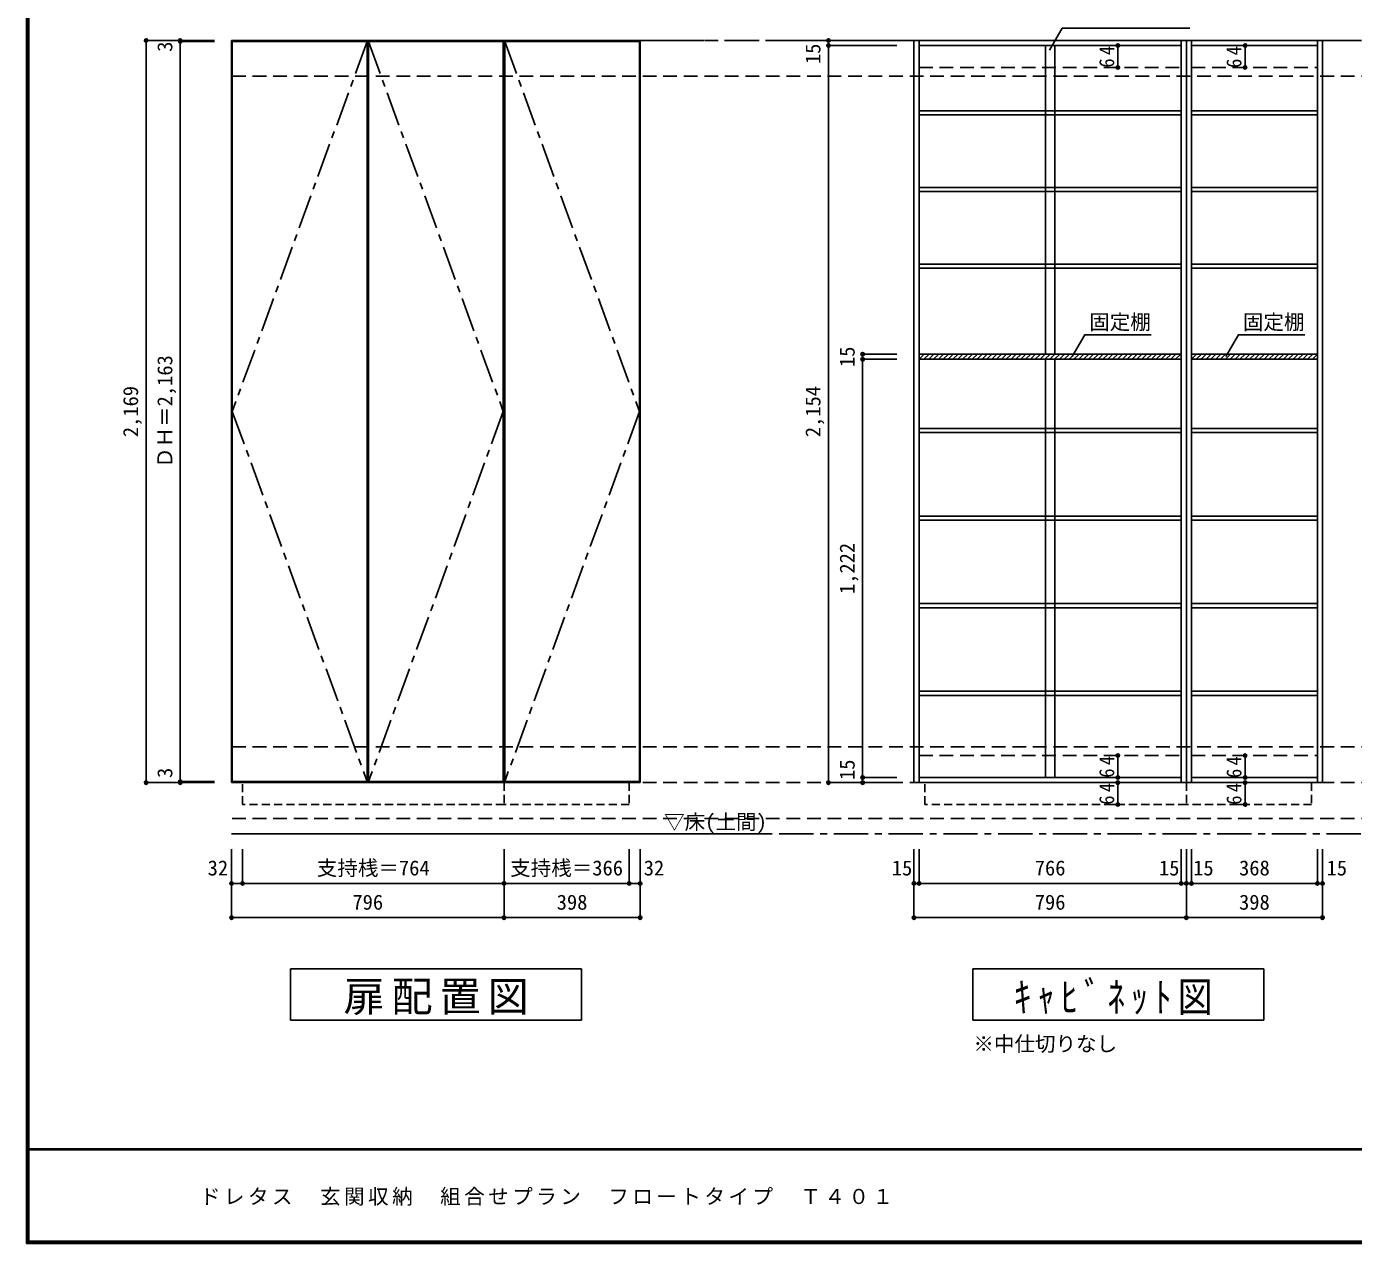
# Model space of a CAD drawing. Units: millimetres at full size, sheet at 1:20; some dimension numbers follow another scale. Extents: x -3893 to 3907, y -2871 to 2783.
# Drawn here: x -3893 to -16, y -2803 to 753 of the extents above; entities that cross this region are included whole.
import ezdxf
from ezdxf.enums import TextEntityAlignment as Align

# ---------------------------------------------------------------- set-up
doc = ezdxf.new("R2010")
doc.units = ezdxf.units.MM
doc.header["$LTSCALE"] = 20
doc.header["$PDMODE"] = 32
doc.header["$PDSIZE"] = 10
for name, pattern in [('CHAIN1', [8, 5, -1, 1, -1]), ('DASHED1', [1.8, 1.2, -0.6]), ('DASHED2', [3, 2, -1])]:
    doc.linetypes.add(name, pattern=pattern)
for name, color, linetype in [('0-1_本体', 7, 'Continuous'), ('0-2_扉', 2, 'Continuous'), ('0-3_扉仕上', 7, 'CHAIN1'), ('0-4_棚', 3, 'Continuous'), ('0-7_', 7, 'Continuous'), ('0-A_文字', 7, 'Continuous'), ('0-B_寸法', 4, 'Continuous'), ('0-C_ハッチ', 4, 'Continuous'), ('F-1_枠', 6, 'Continuous'), ('F-A_文字', 7, 'Continuous')]:
    doc.layers.add(name, color=color, linetype=linetype)
doc.styles.add('ＭＳ ゴシック', font='')
doc.styles.get('ＭＳ ゴシック').set_extended_font_data('MS Gothic')

msp = doc.modelspace()

# ---------------------------------------------------------------- linework, layer by layer
at = {"layer": '0-1_本体'}
for p, q in [((-3294.09, -1456.67), (-3294.09, 712.33)), ((-2498.09, 712.33), (-3294.09, 712.33)), ((-2498.09, -1456.67), (-2498.09, 712.33)), ((-2100.09, 712.33), (-2498.09, 712.33)), ((-2100.09, 712.33), (-2100.09, -1456.67)), ((-3294.09, -1456.67), (-2498.09, -1456.67)), ((-2100.09, -1456.67), (-2498.09, -1456.67)), ((-3294.09, -1606.67), (-1730.09, -1606.67)), ((-3122.09, -2151.17), (-3122.09, -2001.17)), ((-3122.09, -2001.17), (-2272.09, -2001.17)), ((-2272.09, -2001.17), (-2272.09, -2151.17)), ((-1128.09, -2151.17), (-1128.09, -2001.17)), ((-1128.09, -2001.17), (-278.09, -2001.17)), ((-278.09, -2001.17), (-278.09, -2151.17)), ((-2272.09, -2151.17), (-3122.09, -2151.17)), ((-278.09, -2151.17), (-1128.09, -2151.17))]:
    msp.add_line(p, q, dxfattribs=at)
at = {"layer": '0-1_本体', "linetype": 'CHAIN1'}
for p, q in [((-3294.09, 712.33), (3167.4, 712.33)), ((-3294.09, -1606.67), (3167.4, -1606.67))]:
    msp.add_line(p, q, dxfattribs=at)
at = {"layer": '0-1_本体', "color": 4, "linetype": 'DASHED2'}
for p, q in [((3167.4, 712.33), (-3294.09, 712.33)), ((3167.4, 607.33), (-3294.09, 607.33)), ((3167.4, -1351.67), (-3294.09, -1351.67)), ((3167.4, -1456.67), (-3294.09, -1456.67)), ((3167.4, -1561.67), (-3294.09, -1561.67))]:
    msp.add_line(p, q, dxfattribs=at)
at = {"layer": '0-1_本体', "color": 3}
for p, q in [((-504.09, 712.33), (-1300.09, 712.33)), ((-1285.09, 712.33), (-1285.09, -1456.67)), ((-519.09, -1456.67), (-519.09, 712.33)), ((-504.09, 712.33), (-504.09, -1456.67)), ((-106.09, 712.33), (-504.09, 712.33)), ((-489.09, 712.33), (-489.09, -1456.67)), ((-121.09, -1456.67), (-121.09, 712.33)), ((-106.09, 712.33), (-106.09, -1456.67)), ((-519.09, 697.33), (-1285.09, 697.33)), ((-121.09, 697.33), (-489.09, 697.33)), ((-1285.09, -1441.67), (-519.09, -1441.67)), ((-489.09, -1456.67), (-504.09, -1456.67)), ((-489.09, -1441.67), (-121.09, -1441.67)), ((-489.09, -1456.67), (-121.09, -1456.67)), ((-121.09, -1456.67), (-106.09, -1456.67))]:
    msp.add_line(p, q, dxfattribs=at)
at = {"layer": '0-1_本体', "linetype": 'DASHED2'}
for p, q in [((-1285.09, 633.33), (-519.09, 633.33)), ((-489.09, 633.33), (-121.09, 633.33)), ((-1285.09, -1377.67), (-519.09, -1377.67)), ((-489.09, -1377.67), (-121.09, -1377.67))]:
    msp.add_line(p, q, dxfattribs=at)
at = {"layer": '0-1_本体', "linetype": 'DASHED1'}
for p, q in [((-3262.09, -1456.67), (-2498.09, -1456.67)), ((-3262.09, -1520.67), (-3262.09, -1456.67)), ((-2498.09, -1456.67), (-2132.09, -1456.67)), ((-2132.09, -1456.67), (-2132.09, -1520.67)), ((-1268.09, -1456.67), (-504.09, -1456.67)), ((-1268.09, -1520.67), (-1268.09, -1456.67)), ((-504.09, -1456.67), (-138.09, -1456.67)), ((-138.09, -1456.67), (-138.09, -1520.67)), ((-2132.09, -1520.67), (-2498.09, -1520.67)), ((-138.09, -1520.67), (-504.09, -1520.67))]:
    msp.add_line(p, q, dxfattribs=at)
at = {"layer": '0-1_本体', "color": 4}
for p, q in [((-704.27, -1456.67), (-733.51, -1456.67)), ((-704.27, -1456.67), (-704.27, -1520.67)), ((-332.4, -1456.67), (-361.64, -1456.67)), ((-332.4, -1456.67), (-332.4, -1520.67)), ((-704.27, -1520.67), (-733.51, -1520.67)), ((-332.4, -1520.67), (-361.64, -1520.67)), ((-3294.09, -1751.17), (-3294.09, -1651.17)), ((-3262.09, -1751.17), (-3262.09, -1651.17)), ((-2498.09, -1751.17), (-2498.09, -1651.17)), ((-2132.09, -1751.17), (-2132.09, -1651.17)), ((-2100.09, -1751.17), (-2100.09, -1651.17)), ((-1285.09, -1751.17), (-1285.09, -1651.17)), ((-519.09, -1751.17), (-519.09, -1651.17)), ((-504.09, -1851.17), (-504.09, -1651.17)), ((-489.09, -1751.17), (-489.09, -1651.17)), ((-121.09, -1751.17), (-121.09, -1651.17)), ((-106.09, -1851.17), (-106.09, -1651.17)), ((-3294.09, -1851.17), (-3294.09, -1751.17)), ((-3294.09, -1751.17), (-3262.09, -1751.17)), ((-3262.09, -1751.17), (-2498.09, -1751.17)), ((-2498.09, -1851.17), (-2498.09, -1751.17)), ((-2498.09, -1751.17), (-2132.09, -1751.17)), ((-2132.09, -1751.17), (-2100.09, -1751.17)), ((-2100.09, -1851.17), (-2100.09, -1751.17)), ((-504.09, -1751.17), (-1300.09, -1751.17)), ((-489.09, -1751.17), (-504.09, -1751.17)), ((-121.09, -1751.17), (-489.09, -1751.17)), ((-106.09, -1751.17), (-121.09, -1751.17)), ((-3294.09, -1851.17), (-2498.09, -1851.17)), ((-2100.09, -1851.17), (-2498.09, -1851.17)), ((-106.09, -1851.17), (-504.09, -1851.17))]:
    msp.add_line(p, q, dxfattribs=at)
at = {"layer": '0-1_本体', "color": 3}
msp.add_lwpolyline([(-1300.09, 712.33), (-1300.09, -1456.67), (-504.09, -1456.67)], dxfattribs=at)
at = {"layer": '0-1_本体', "linetype": 'DASHED1'}
for points in [[(-2498.09, -1456.67), (-2498.09, -1520.67), (-3262.09, -1520.67)], [(-504.09, -1456.67), (-504.09, -1520.67), (-1268.09, -1520.67)]]:
    msp.add_lwpolyline(points, dxfattribs=at)
at = {"layer": '0-1_本体', "color": 4}
msp.add_lwpolyline([(-504.09, -1851.17), (-1300.09, -1851.17), (-1300.09, -1651.17)], dxfattribs=at)
at = {"layer": '0-1_本体'}
for p in [(-704.27, -1456.67), (-332.4, -1456.67), (-704.27, -1520.67), (-332.4, -1520.67), (-3294.09, -1751.17), (-3262.09, -1751.17), (-2498.09, -1751.17), (-2132.09, -1751.17), (-2100.09, -1751.17), (-1300.09, -1751.17), (-1285.09, -1751.17), (-519.09, -1751.17), (-504.09, -1751.17), (-489.09, -1751.17), (-121.09, -1751.17), (-106.09, -1751.17), (-3294.09, -1851.17), (-2498.09, -1851.17), (-2100.09, -1851.17), (-1300.09, -1851.17), (-504.09, -1851.17), (-106.09, -1851.17)]:
    msp.add_point(p, dxfattribs=at)
at = {"layer": '0-2_扉', "color": 3}
for p, q in [((-3292.09, 709.33), (-3292.09, -1453.67)), ((-2898.09, 709.33), (-3292.09, 709.33)), ((-2898.09, 709.33), (-2898.09, -1453.67)), ((-2894.09, 709.33), (-2894.09, -1453.67)), ((-2500.09, 709.33), (-2894.09, 709.33)), ((-2500.09, 709.33), (-2500.09, -1453.67)), ((-2496.09, 709.33), (-2496.09, -1453.67)), ((-2102.09, 709.33), (-2496.09, 709.33)), ((-2102.09, 709.33), (-2102.09, -1453.67)), ((-2898.09, -1453.67), (-3292.09, -1453.67)), ((-2500.09, -1453.67), (-2894.09, -1453.67)), ((-2102.09, -1453.67), (-2496.09, -1453.67))]:
    msp.add_line(p, q, dxfattribs=at)
at = {"layer": '0-3_扉仕上'}
for points in [[(-2898.09, 709.33), (-3292.09, -372.17), (-2898.09, -1453.67)], [(-2894.09, 709.33), (-2500.09, -372.17), (-2894.09, -1453.67)], [(-2496.09, 709.33), (-2102.09, -372.17), (-2496.09, -1453.67)]]:
    msp.add_lwpolyline(points, dxfattribs=at)
at = {"layer": '0-4_棚'}
for p, q in [((-519.09, 506.33), (-1285.09, 506.33)), ((-519.09, 506.33), (-519.09, 494.33)), ((-121.09, 506.33), (-489.09, 506.33)), ((-121.09, 506.33), (-121.09, 494.33)), ((-519.09, 494.33), (-1285.09, 494.33)), ((-121.09, 494.33), (-489.09, 494.33)), ((-519.09, 282.33), (-1285.09, 282.33)), ((-519.09, 282.33), (-519.09, 270.33)), ((-121.09, 282.33), (-489.09, 282.33)), ((-121.09, 282.33), (-121.09, 270.33)), ((-519.09, 270.33), (-1285.09, 270.33)), ((-121.09, 270.33), (-489.09, 270.33)), ((-519.09, 58.33), (-1285.09, 58.33)), ((-519.09, 46.33), (-1285.09, 46.33)), ((-519.09, 58.33), (-519.09, 46.33)), ((-121.09, 58.33), (-489.09, 58.33)), ((-121.09, 46.33), (-489.09, 46.33)), ((-121.09, 58.33), (-121.09, 46.33)), ((-519.09, -204.67), (-1286.22, -204.67)), ((-519.09, -219.67), (-1286.22, -219.67)), ((-121.09, -204.67), (-489.09, -204.67)), ((-121.09, -219.67), (-489.09, -219.67)), ((-519.09, -421.67), (-1285.09, -421.67)), ((-519.09, -421.67), (-519.09, -433.67)), ((-121.09, -421.67), (-489.09, -421.67)), ((-121.09, -421.67), (-121.09, -433.67)), ((-519.09, -433.67), (-1285.09, -433.67)), ((-121.09, -433.67), (-489.09, -433.67)), ((-519.09, -677.67), (-1285.09, -677.67)), ((-519.09, -689.67), (-1285.09, -689.67)), ((-519.09, -677.67), (-519.09, -689.67)), ((-121.09, -677.67), (-489.09, -677.67)), ((-121.09, -689.67), (-489.09, -689.67)), ((-121.09, -677.67), (-121.09, -689.67)), ((-519.09, -933.67), (-1285.09, -933.67)), ((-519.09, -945.67), (-1285.09, -945.67)), ((-519.09, -933.67), (-519.09, -945.67)), ((-121.09, -933.67), (-489.09, -933.67)), ((-121.09, -945.67), (-489.09, -945.67)), ((-121.09, -933.67), (-121.09, -945.67)), ((-1285.09, -1189.67), (-519.09, -1189.67)), ((-1285.09, -1201.67), (-519.09, -1201.67)), ((-489.09, -1189.67), (-121.09, -1189.67)), ((-489.09, -1201.67), (-121.09, -1201.67))]:
    msp.add_line(p, q, dxfattribs=at)
at = {"layer": '0-7_'}
for p, q in [((-916.09, 697.33), (-916.09, 506.33)), ((-888.09, 697.33), (-888.09, 506.33)), ((-916.09, 494.33), (-916.09, 282.33)), ((-888.09, 494.33), (-888.09, 282.33)), ((-916.09, 270.33), (-916.09, 58.33)), ((-888.09, 270.33), (-888.09, 58.33)), ((-916.09, 46.33), (-916.09, -204.67)), ((-888.09, 46.33), (-888.09, -204.67)), ((-916.09, -219.67), (-916.09, -421.67)), ((-888.09, -219.67), (-888.09, -421.67)), ((-916.09, -433.67), (-916.09, -677.67)), ((-888.09, -433.67), (-888.09, -677.67)), ((-916.09, -689.67), (-916.09, -933.67)), ((-888.09, -689.67), (-888.09, -933.67)), ((-916.09, -945.67), (-916.09, -1189.67)), ((-888.09, -945.67), (-888.09, -1189.67)), ((-916.09, -1201.67), (-916.09, -1441.67)), ((-888.09, -1201.67), (-888.09, -1441.67))]:
    msp.add_line(p, q, dxfattribs=at)
at = {"layer": '0-7_', "linetype": 'DASHED1'}
for p, q in [((-916.09, 494.33), (-916.09, 506.33)), ((-888.09, 494.33), (-888.09, 506.33)), ((-916.09, 270.33), (-916.09, 282.33)), ((-888.09, 270.33), (-888.09, 282.33)), ((-916.09, 46.33), (-916.09, 58.33)), ((-888.09, 46.33), (-888.09, 58.33)), ((-916.09, -433.67), (-916.09, -421.67)), ((-888.09, -433.67), (-888.09, -421.67)), ((-916.09, -689.67), (-916.09, -677.67)), ((-888.09, -689.67), (-888.09, -677.67)), ((-916.09, -945.67), (-916.09, -933.67)), ((-888.09, -945.67), (-888.09, -933.67)), ((-916.09, -1201.67), (-916.09, -1189.67)), ((-888.09, -1201.67), (-888.09, -1189.67))]:
    msp.add_line(p, q, dxfattribs=at)
at = {"layer": '0-A_文字'}
for p, q in [((-904.1, 683.79), (-867.24, 747.63)), ((-867.24, 747.63), (-494.1, 747.63))]:
    msp.add_line(p, q, dxfattribs=at)
for points in [[(-837.95, -211.68), (-801.09, -147.83), (-607.11, -147.83)], [(-388.89, -211.68), (-352.02, -147.83), (-158.05, -147.83)]]:
    msp.add_lwpolyline(points, dxfattribs=at)
at = {"layer": '0-B_寸法'}
for p, q in [((-3544.09, 712.33), (-3344.09, 712.33)), ((-3544.09, -1456.67), (-3544.09, 712.33)), ((-3444.09, 709.33), (-3444.09, 712.33)), ((-3444.09, 709.33), (-3344.09, 709.33)), ((-3444.09, -1453.67), (-3444.09, 709.33)), ((-1550.09, 712.33), (-1350.09, 712.33)), ((-1550.09, 712.33), (-1550.09, -1456.67)), ((-1550.09, 697.33), (-1350.09, 697.33)), ((-704.27, 697.33), (-733.51, 697.33)), ((-704.27, 697.33), (-704.27, 633.33)), ((-332.4, 697.33), (-361.64, 697.33)), ((-332.4, 697.33), (-332.4, 633.33)), ((-704.27, 633.33), (-733.51, 633.33)), ((-332.4, 633.33), (-361.64, 633.33)), ((-1450.09, -204.67), (-1350.09, -204.67)), ((-1450.09, -219.67), (-1450.09, -204.67)), ((-1450.09, -219.67), (-1350.09, -219.67)), ((-1450.09, -1441.67), (-1450.09, -219.67)), ((-704.27, -1377.67), (-733.51, -1377.67)), ((-704.27, -1377.67), (-704.27, -1441.67)), ((-332.4, -1377.67), (-361.64, -1377.67)), ((-332.4, -1377.67), (-332.4, -1441.67)), ((-3544.09, -1456.67), (-3344.09, -1456.67)), ((-3444.09, -1453.67), (-3344.09, -1453.67)), ((-3444.09, -1456.67), (-3444.09, -1453.67)), ((-3444.09, -1456.67), (-3344.09, -1456.67)), ((-1550.09, -1456.67), (-1350.09, -1456.67)), ((-1450.09, -1441.67), (-1350.09, -1441.67)), ((-1450.09, -1456.67), (-1450.09, -1441.67)), ((-1450.09, -1456.67), (-1350.09, -1456.67)), ((-704.27, -1441.67), (-733.51, -1441.67)), ((-332.4, -1441.67), (-361.64, -1441.67))]:
    msp.add_line(p, q, dxfattribs=at)
at = {"layer": '0-B_寸法', "color": 7}
for p in [(-3544.09, 712.33), (-3444.09, 712.33), (-3444.09, 709.33), (-1550.09, 712.33), (-1550.09, 697.33), (-704.27, 697.33), (-332.4, 697.33), (-704.27, 633.33), (-332.4, 633.33), (-1450.09, -204.67), (-1450.09, -219.67), (-704.27, -1377.67), (-332.4, -1377.67), (-3544.09, -1456.67), (-3444.09, -1453.67), (-3444.09, -1456.67), (-1550.09, -1456.67), (-1450.09, -1441.67), (-1450.09, -1456.67), (-704.27, -1441.67), (-332.4, -1441.67)]:
    msp.add_point(p, dxfattribs=at)
at = {"layer": '0-C_ハッチ'}
for p, q in [((-1286.22, -206.65), (-1284.23, -204.67)), ((-1285.09, -219.67), (-1270.09, -204.67)), ((-1270.95, -219.67), (-1255.95, -204.67)), ((-1256.81, -219.67), (-1241.81, -204.67)), ((-1242.66, -219.67), (-1227.66, -204.67)), ((-1228.52, -219.67), (-1213.52, -204.67)), ((-1214.38, -219.67), (-1199.38, -204.67)), ((-1200.24, -219.67), (-1185.24, -204.67)), ((-1186.1, -219.67), (-1171.1, -204.67)), ((-1171.95, -219.67), (-1156.95, -204.67)), ((-1157.81, -219.67), (-1142.81, -204.67)), ((-1143.67, -219.67), (-1128.67, -204.67)), ((-1129.53, -219.67), (-1114.53, -204.67)), ((-1115.39, -219.67), (-1100.39, -204.67)), ((-1101.24, -219.67), (-1086.24, -204.67)), ((-1087.1, -219.67), (-1072.1, -204.67)), ((-1072.96, -219.67), (-1057.96, -204.67)), ((-1058.82, -219.67), (-1043.82, -204.67)), ((-1044.67, -219.67), (-1029.67, -204.67)), ((-1030.53, -219.67), (-1015.53, -204.67)), ((-1016.39, -219.67), (-1001.39, -204.67)), ((-1002.25, -219.67), (-987.25, -204.67)), ((-988.11, -219.67), (-973.11, -204.67)), ((-973.96, -219.67), (-958.96, -204.67)), ((-959.82, -219.67), (-944.82, -204.67)), ((-945.68, -219.67), (-930.68, -204.67)), ((-931.54, -219.67), (-916.54, -204.67)), ((-917.4, -219.67), (-902.4, -204.67)), ((-903.25, -219.67), (-888.25, -204.67)), ((-889.11, -219.67), (-874.11, -204.67)), ((-874.97, -219.67), (-859.97, -204.67)), ((-860.83, -219.67), (-845.83, -204.67)), ((-846.69, -219.67), (-831.69, -204.67)), ((-832.54, -219.67), (-817.54, -204.67)), ((-818.4, -219.67), (-803.4, -204.67)), ((-804.26, -219.67), (-789.26, -204.67)), ((-790.12, -219.67), (-775.12, -204.67)), ((-775.97, -219.67), (-760.97, -204.67)), ((-761.83, -219.67), (-746.83, -204.67)), ((-747.69, -219.67), (-732.69, -204.67)), ((-733.55, -219.67), (-718.55, -204.67)), ((-719.41, -219.67), (-704.41, -204.67)), ((-705.26, -219.67), (-690.26, -204.67)), ((-691.12, -219.67), (-676.12, -204.67)), ((-676.98, -219.67), (-661.98, -204.67)), ((-662.84, -219.67), (-647.84, -204.67)), ((-648.7, -219.67), (-633.7, -204.67)), ((-634.55, -219.67), (-619.55, -204.67)), ((-620.41, -219.67), (-605.41, -204.67)), ((-606.27, -219.67), (-591.27, -204.67)), ((-592.13, -219.67), (-577.13, -204.67)), ((-577.98, -219.67), (-562.98, -204.67)), ((-563.84, -219.67), (-548.84, -204.67)), ((-549.7, -219.67), (-534.7, -204.67)), ((-535.56, -219.67), (-520.56, -204.67)), ((-521.42, -219.67), (-520.22, -218.47)), ((-489.09, -205.52), (-488.23, -204.67)), ((-489.09, -219.67), (-474.09, -204.67)), ((-474.95, -219.67), (-459.95, -204.67)), ((-460.81, -219.67), (-445.81, -204.67)), ((-446.66, -219.67), (-431.66, -204.67)), ((-432.52, -219.67), (-417.52, -204.67)), ((-418.38, -219.67), (-403.38, -204.67)), ((-404.24, -219.67), (-389.24, -204.67)), ((-390.1, -219.67), (-375.1, -204.67)), ((-375.95, -219.67), (-360.95, -204.67)), ((-361.81, -219.67), (-346.81, -204.67)), ((-347.67, -219.67), (-332.67, -204.67)), ((-333.53, -219.67), (-318.53, -204.67)), ((-319.39, -219.67), (-304.39, -204.67)), ((-305.24, -219.67), (-290.24, -204.67)), ((-291.1, -219.67), (-276.1, -204.67)), ((-276.96, -219.67), (-261.96, -204.67)), ((-262.82, -219.67), (-247.82, -204.67)), ((-248.67, -219.67), (-233.67, -204.67)), ((-234.53, -219.67), (-219.53, -204.67)), ((-220.39, -219.67), (-205.39, -204.67)), ((-206.25, -219.67), (-191.25, -204.67)), ((-192.11, -219.67), (-177.11, -204.67)), ((-177.96, -219.67), (-162.96, -204.67)), ((-163.82, -219.67), (-148.82, -204.67)), ((-149.68, -219.67), (-134.68, -204.67)), ((-135.54, -219.67), (-120.54, -204.67)), ((-121.4, -219.67), (-121.09, -219.36))]:
    msp.add_line(p, q, dxfattribs=at)
at = {"layer": 'F-1_枠'}
for p, q in [((-3893.39, 2783.33), (-3893.39, -2803.33)), ((-3890.05, 2783.33), (-3890.05, -2803.33)), ((-3886.72, 2783.33), (-3886.72, -2803.33)), ((3906.61, -2526.67), (-3893.39, -2526.67)), ((3906.61, -2530), (-3893.39, -2530)), ((3906.61, -2796.67), (-3893.39, -2796.67)), ((3906.61, -2800), (-3893.39, -2800)), ((3906.61, -2803.33), (-3893.39, -2803.33))]:
    msp.add_line(p, q, dxfattribs=at)

# ---------------------------------------------------------------- texts
at = {"layer": '0-1_本体', "style": 'ＭＳ ゴシック'}
for s, p in [('▽床(土間)', (-2030.09, -1606.67)), ('32', (-3364.1, -1741.17)), ('支持桟＝764', (-3045.09, -1741.17)), ('支持桟＝366', (-2480.09, -1741.17)), ('32', (-2089.79, -1741.17)), ('15', (-1364.75, -1741.17)), ('766', (-947.09, -1741.17)), ('15', (-584.09, -1741.17)), ('15', (-484.09, -1741.17)), ('368', (-350.09, -1741.17)), ('15', (-94.34, -1741.17)), ('796', (-2941.09, -1841.17)), ('398', (-2344.09, -1841.17)), ('796', (-947.09, -1841.17)), ('398', (-350.09, -1841.17))]:
    msp.add_text(s, height=43.99, dxfattribs=at).set_placement(p, align=Align.BOTTOM_LEFT)
at = {"layer": '0-1_本体', "char_height": 43.99, "attachment_point": 7, "rotation": 90, "style": 'ＭＳ ゴシック'}
for insert in [(-714.27, -1521.17), (-342.4, -1521.17)]:
    msp.add_mtext('\\T1.36;\\W0.9;64', dxfattribs=dict(at, insert=insert))
at = {"layer": '0-1_本体', "char_height": 87.98, "attachment_point": 7, "style": 'ＭＳ ゴシック'}
for s, insert in [('\\T1.17;扉配置図', (-2967.09, -2136.17)), ('\\T1.34;\\W0.85;ｷｬﾋﾞﾈｯﾄ図', (-1008.09, -2136.17))]:
    msp.add_mtext(s, dxfattribs=dict(at, insert=insert))
at = {"layer": '0-A_文字', "style": 'ＭＳ ゴシック'}
for s, p in [('固定棚', (-787.95, -145.7)), ('固定棚', (-338.89, -145.7)), ('※中仕切りなし', (-1126.36, -2254.98))]:
    msp.add_text(s, height=43.99, dxfattribs=at).set_placement(p, align=Align.BOTTOM_LEFT)
at = {"layer": '0-B_寸法', "color": 7, "style": 'ＭＳ ゴシック'}
for s, p in [('3', (-3454.09, 679.01)), ('15', (-1560.09, 643.11)), ('15', (-1460.09, -242.17)), ('ＤＨ＝2,163', (-3454.09, -537.17)), ('2,169', (-3554.09, -447.17)), ('2,154', (-1560.09, -447.17)), ('1,222', (-1460.09, -905.67)), ('15', (-1460.09, -1448.99)), ('3', (-3454.09, -1443.09))]:
    msp.add_text(s, height=43.99, rotation=90, dxfattribs=at).set_placement(p, align=Align.BOTTOM_LEFT)
at = {"layer": '0-B_寸法', "color": 7, "char_height": 43.99, "attachment_point": 7, "rotation": 90, "style": 'ＭＳ ゴシック'}
for insert in [(-714.27, 632.83), (-342.4, 632), (-714.27, -1442.17), (-342.4, -1443)]:
    msp.add_mtext('\\T1.36;\\W0.9;64', dxfattribs=dict(at, insert=insert))
at = {"layer": 'F-A_文字', "insert": (-3386.72, -2693.33), "char_height": 43.99, "attachment_point": 7, "style": 'ＭＳ ゴシック'}
msp.add_mtext('\\T1.17;ドレタス\u3000玄関収納\u3000組合せプラン\u3000フロートタイプ\u3000Ｔ４０１', dxfattribs=at)

doc.saveas('drawing.dxf')
